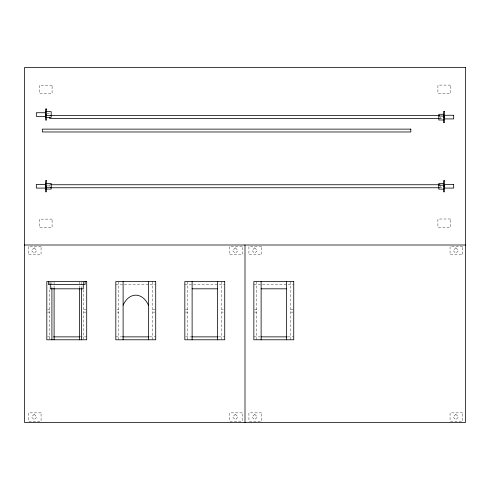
<?xml version="1.0" encoding="UTF-8"?>
<svg xmlns="http://www.w3.org/2000/svg" width="490" height="490" viewBox="0 0 490 490"><rect width="100%" height="100%" fill="white"/><g stroke="black" fill="none" stroke-linecap="round" stroke-linejoin="round"><path stroke-width="0.37" stroke-dasharray="2.45 1.84" d="M46.899 113.417L50.476 113.417M439.524 118.231L443.101 118.231M46.899 185.122L50.476 185.122M439.524 187.388L443.101 187.388M115.824 284.451L155.716 284.451M184.834 284.451L224.726 284.451M253.845 284.451L293.737 284.451M47.542 309.202L49.729 309.202M83.796 309.202L85.977 309.202M117.282 309.202L118.739 309.202M152.806 309.202L154.987 309.202M185.563 309.202L187.75 309.202M221.817 309.202L223.275 309.202M254.573 309.202L256.76 309.202M290.827 309.202L293.014 309.202M47.542 312.118L49.729 312.118M83.796 312.118L85.977 312.118M117.282 312.118L118.739 312.118M152.806 312.118L154.987 312.118M185.563 312.118L187.75 312.118M221.817 312.118L223.275 312.118M254.573 312.118L256.76 312.118M290.827 312.118L293.014 312.118M47.542 336.869L49.729 336.869M80.011 336.869L86.706 336.869M115.824 336.869L121.765 336.869M149.775 336.869L155.716 336.869M185.563 336.869L190.775 336.869M218.785 336.869L224.726 336.869M253.845 336.869L260.545 336.869M287.802 336.869L293.737 336.869M440.277 117.098L440.277 118.598M440.277 184.748L440.277 187.756M290.827 281.542L290.827 339.778M256.76 281.542L256.76 339.778M221.817 281.542L221.817 339.049M187.75 281.542L187.75 339.778M152.806 281.542L152.806 339.778M118.739 281.542L118.739 339.778M83.796 281.542L83.796 283.728M83.796 289.774L83.796 339.049M83.263 282.271L83.263 283.808M81.61 282.271L81.61 288.818M79.429 281.542L79.429 288.096M54.096 281.542L54.096 288.096M51.909 282.271L51.909 288.096M50.256 282.271L50.256 284.568M49.723 184.748L49.723 186.255M49.729 282.271L49.729 284.451M49.729 289.774L49.729 339.778M34.178 247.824L31.452 250.555L34.178 253.287L36.909 250.555L34.178 247.824M34.184 414.289L31.452 417.021L34.184 419.746L36.909 417.021L34.184 414.289M235.316 247.824L232.585 250.555L235.316 253.287L238.048 250.555L235.316 247.824M254.678 247.824L251.952 250.555L254.678 253.287L257.409 250.555L254.678 247.824M235.316 414.289L232.591 417.021L235.316 419.746L238.048 417.021L235.316 414.289M254.684 414.289L251.952 417.021L254.684 419.746L257.409 417.021L254.684 414.289M455.816 247.824L453.085 250.555L455.816 253.287L458.548 250.555L455.816 247.824M455.816 414.289L453.091 417.021L455.816 419.746L458.548 417.021L455.816 414.289M450.543 85.101L437.907 85.101L437.907 93.517L450.543 93.517L450.543 85.101M52.093 85.205L39.457 85.205L39.457 93.621L52.093 93.621L52.093 85.205M450.543 219.006L437.907 219.006L437.907 227.421L450.543 227.421L450.543 219.006M52.093 219.116L39.457 219.116L39.457 227.525L52.093 227.525L52.093 219.116M41.062 246.403L28.426 246.403L28.426 254.818L41.062 254.818L41.062 246.403M242.195 246.403L229.559 246.403L229.559 254.818L242.195 254.818L242.195 246.403M261.562 246.403L248.926 246.403L248.926 254.818L261.562 254.818L261.562 246.403M462.695 246.403L450.059 246.403L450.059 254.818L462.695 254.818L462.695 246.403M41.062 412.862L28.426 412.862L28.426 421.277L41.062 421.277L41.062 412.862M242.201 412.862L229.565 412.862L229.565 421.277L242.201 421.277L242.201 412.862M261.562 412.862L248.926 412.862L248.926 421.277L261.562 421.277L261.562 412.862M462.701 412.862L450.065 412.862L450.065 421.277L462.701 421.277L462.701 412.862"/><path stroke-width="0.73" d="M123.106 305.203C129.103 291.832 142.437 291.832 148.439 305.203M46.183 111.659L51.193 111.659L51.193 117.367L46.183 117.367M45.429 112.731L36.327 112.731L36.327 116.369L45.429 116.369M443.818 114.28L438.807 114.28L438.807 119.989L443.818 119.989M45.515 114.538L46.544 114.538M50.488 115.591L439.512 115.591M46.183 115.609L51.193 115.609M438.807 116.038L443.818 116.038M443.456 117.104L444.485 117.104M439.512 118.598L49.723 118.598L49.723 117.098M46.183 183.364L51.193 183.364L51.193 189.073L46.183 189.073M443.818 183.438L438.807 183.438L438.807 189.146L443.818 189.146M45.429 184.436L36.327 184.436L36.327 188.074L45.429 188.074M50.488 184.748L439.512 184.748M438.807 185.196L443.818 185.196M45.515 186.243L46.544 186.243M443.456 186.261L444.485 186.261M46.183 187.315L51.193 187.315M50.488 187.756L439.512 187.756M24.5 245L465.5 245M192.117 288.818L217.45 288.818M261.127 288.818L286.46 288.818M53.514 336.869L79.251 336.869M122.525 336.869L149.021 336.869M191.535 336.869L218.032 336.869M261.299 336.869L287.042 336.869M286.46 281.542L286.46 339.778M261.127 281.542L261.127 339.778M245 245L245 422.478M217.45 281.542L217.45 339.778M192.117 281.542L192.117 339.778M148.439 281.542L148.439 339.778M123.106 281.542L123.106 339.778M85.095 281.542L85.095 284.568L48.43 284.568L48.43 281.542M83.263 284.451L83.263 288.818L50.256 288.818L50.256 284.451M81.61 288.347L81.61 339.778M79.429 288.347L79.429 339.778M54.096 288.347L54.096 339.778M51.909 288.347L51.909 339.778M45.466 111.659L45.466 117.367M45.466 183.364L45.466 189.073M465.5 67.522L24.5 67.522L24.5 422.478L465.5 422.478L465.5 67.522M46.544 108.988L45.515 108.988L45.515 120.093L46.544 120.093L46.544 108.988M444.485 111.555L443.456 111.555L443.456 122.659L444.485 122.659L444.485 111.555M453.673 115.279L444.571 115.279L444.571 118.917L453.673 118.917L453.673 115.279M410.81 129.127L42.33 129.127L42.33 131.969L410.81 131.969L410.81 129.127M46.544 180.694L45.515 180.694L45.515 191.798L46.544 191.798L46.544 180.694M444.485 180.712L443.456 180.712L443.456 191.811L444.485 191.811L444.485 180.712M453.673 184.436L444.571 184.436L444.571 188.074L453.673 188.074L453.673 184.436M86.706 281.542L46.813 281.542L46.813 339.778L86.706 339.778L86.706 281.542M155.716 281.542L115.824 281.542L115.824 339.778L155.716 339.778L155.716 281.542M224.726 281.542L184.834 281.542L184.834 339.778L224.726 339.778L224.726 281.542M293.737 281.542L253.845 281.542L253.845 339.778L293.737 339.778L293.737 281.542"/></g></svg>
